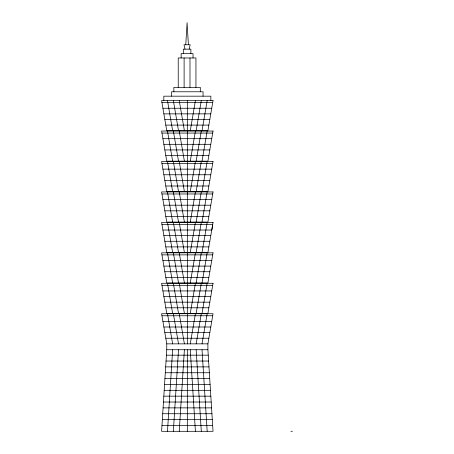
<?xml version="1.0" encoding="UTF-8"?>
<svg xmlns="http://www.w3.org/2000/svg" width="454" height="454" viewBox="0 0 454 454"><rect width="100%" height="100%" fill="white"/><g stroke="black" fill="none" stroke-linecap="round" stroke-linejoin="round"><path stroke-width="0.68" d="M185.771 44.747L187.088 22.7L188.404 44.747M166.754 349.733L161.607 431.3L213.045 431.3L207.904 349.733L207.904 343.854L213.045 313.725L161.607 313.725L166.754 343.854L166.754 349.733L207.904 349.733M167.486 431.3L172.633 349.733M173.366 431.3L178.513 349.733M179.245 431.3L184.386 349.733M212.705 224.378L211.916 230.036L162.918 230.036M190.266 130.718L195.413 100.589M190.266 161.17L195.413 131.041M196.145 130.718L201.292 100.589M190.266 191.616L195.413 161.488M196.145 161.17L201.292 131.041M202.024 130.718L207.172 100.589M190.266 222.063L195.413 191.934M196.145 191.616L201.292 161.488M202.024 161.17L207.172 131.041M190.266 252.509L195.413 222.386M196.145 222.063L201.292 191.934M202.024 191.616L207.172 161.488M190.266 282.961L195.413 252.833M196.145 252.509L201.292 222.386M202.024 222.063L207.172 191.934M190.266 313.408L195.413 283.279M196.145 282.961L201.292 252.833M202.024 252.509L207.172 222.386M190.266 343.854L195.413 313.725M196.145 313.408L201.292 283.279M202.024 282.961L207.172 252.833M196.145 343.854L201.292 313.725M202.024 313.408L207.172 283.279M202.024 343.854L207.172 313.725M189.148 49.151L190.181 44.747L183.995 44.747L185.022 49.151M161.959 102.627L212.699 102.627M162.918 108.245L211.74 108.245M163.877 113.863L210.781 113.863M164.836 119.481L209.822 119.481M165.795 125.1L208.863 125.1M161.959 133.073L212.699 133.073M162.918 138.691L211.74 138.691M163.877 144.31L210.781 144.31M164.836 149.928L209.822 149.928M165.795 155.546L208.863 155.546M161.959 163.525L212.699 163.525M162.918 169.143L211.916 169.143M163.877 174.762L210.781 174.762M164.836 180.38L209.822 180.38M165.795 185.998L208.863 185.998M161.959 193.972L212.699 193.972M162.918 199.59L211.916 199.59M163.877 205.208L210.781 205.208M164.836 210.826L209.822 210.826M165.795 216.444L208.863 216.444M161.959 224.418L212.393 224.418M163.877 235.654L210.781 235.654M164.836 241.273L209.822 241.273M165.795 246.891L208.863 246.891M161.959 254.87L212.699 254.87M162.918 260.488L211.916 260.488M163.877 266.106L210.781 266.106M164.836 271.725L209.822 271.725M165.795 277.343L208.863 277.343M161.959 285.316L212.699 285.316M162.918 290.935L211.74 290.935M163.877 296.553L210.781 296.553M164.836 302.171L209.822 302.171M165.795 307.789L208.863 307.789M161.959 315.763L212.699 315.763M162.918 321.381L211.74 321.381M163.877 326.999L210.781 326.999M164.836 332.617L209.822 332.617M165.795 338.236L208.863 338.236M166.754 343.854L207.904 343.854M166.408 355.181L208.25 355.181M166.039 361.038L208.619 361.038M165.67 366.889L208.988 366.889M165.301 372.745L209.356 372.745M164.933 378.602L209.725 378.602M164.564 384.459L210.094 384.459M164.195 390.315L210.463 390.315M163.826 396.166L210.832 396.166M163.457 402.023L211.201 402.023M163.088 407.879L211.57 407.879M162.719 413.736L211.939 413.736M162.35 419.587L212.307 419.587M161.982 425.443L212.676 425.443M290.923 431.3L292.393 431.3M179.245 100.589L184.386 130.718M179.245 131.041L184.386 161.17M173.366 100.589L178.513 130.718M179.245 161.488L184.386 191.616M173.366 131.041L178.513 161.17M167.486 100.589L172.633 130.718M179.245 191.934L184.386 222.063M173.366 161.488L178.513 191.616M167.486 131.041L172.633 161.17M179.245 222.386L184.386 252.509M173.366 191.934L178.513 222.063M167.486 161.488L172.633 191.616M179.245 252.833L184.386 282.961M173.366 222.386L178.513 252.509M167.486 191.934L172.633 222.063M179.245 283.279L184.386 313.408M173.366 252.833L178.513 282.961M167.486 222.386L172.633 252.509M179.245 313.725L184.386 343.854M173.366 283.279L178.513 313.408M167.486 252.833L172.633 282.961M173.366 313.725L178.513 343.854M167.486 283.279L172.633 313.408M167.486 313.725L172.633 343.854M202.024 349.733L207.172 431.3M196.145 349.733L201.292 431.3M190.266 349.733L195.413 431.3M210.843 100.589L210.843 96.18L163.815 96.18L163.815 100.589M203.063 96.18L203.063 91.776L171.595 91.776L171.595 96.18M200.31 91.776L200.31 87.367L173.859 87.367L173.859 91.776M195.941 87.367L195.941 57.97L178.229 57.97L178.229 87.367M193.029 57.97L193.029 53.561L181.146 53.561L181.146 57.97M190.873 53.561L190.873 49.151L183.303 49.151L183.303 53.561M189.988 57.97L189.988 87.367M187.326 100.589L187.326 130.718M187.326 131.041L187.326 161.17M187.326 161.488L187.326 191.616M187.326 191.934L187.326 222.063M187.326 222.386L187.326 252.509M187.326 252.833L187.326 282.961M187.326 283.279L187.326 313.408M187.326 313.725L187.326 343.854M187.326 349.733L187.326 431.3M184.108 57.97L184.108 87.367M213.045 100.589L207.904 130.718L166.754 130.718L161.607 100.589L213.045 100.589M213.045 131.041L207.904 161.17L166.754 161.17L161.607 131.041L213.045 131.041M213.045 161.488L207.904 191.616L166.754 191.616L161.607 161.488L213.045 161.488M213.045 191.934L207.904 222.063L166.754 222.063L161.607 191.934L213.045 191.934M213.045 222.386L207.904 252.509L166.754 252.509L161.607 222.386L213.045 222.386M213.045 252.833L207.904 282.961L166.754 282.961L161.607 252.833L213.045 252.833M213.045 283.279L207.904 313.408L166.754 313.408L161.607 283.279L213.045 283.279"/></g></svg>
